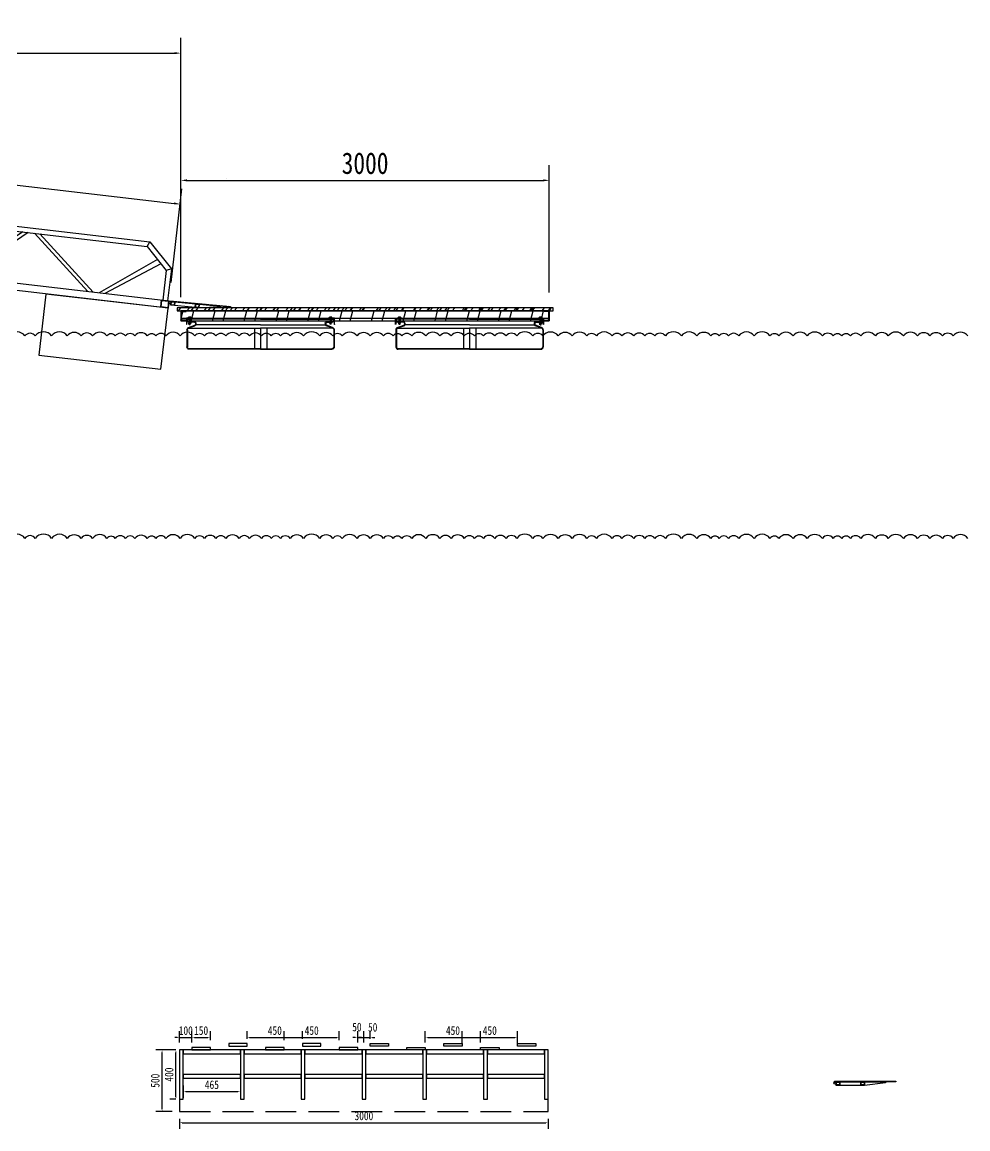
# Model space of a CAD drawing. Header units: millimetres. Extents: x -2018967 to 3675, y -751 to 1571936.
# Drawn here: x -1379180 to -1371480, y 1311987 to 1320994 of the extents above; entities that cross this region are included whole.
import ezdxf

# ---------------------------------------------------------------- set-up
doc = ezdxf.new("R2010")
doc.units = ezdxf.units.MM
doc.header["$LTSCALE"] = 1000
doc.linetypes.add('-6_350_HOLE$0$DASH', pattern=[0.35, 0.25, -0.1])
doc.layers.get('0').update_dxf_attribs({"linetype": 'CONTINUOUS'})
doc.layers.get('DEFPOINTS').update_dxf_attribs({"linetype": 'CONTINUOUS'})
for name, color, linetype in [('DIM_LEAD', 3, 'CONTINUOUS'), ('W-STEEL_FRAME钢架', 3, 'CONTINUOUS'), ('W-STEEL_KEEL钢龙骨', 5, 'CONTINUOUS'), ('W-WOOD_FLOOR木地板', 30, 'CONTINUOUS'), ('水位', 102, 'CONTINUOUS'), ('螺栓', 146, 'CONTINUOUS')]:
    doc.layers.add(name, color=color, linetype=linetype)
doc.styles.add('STANDARD_T3', font='simplex.shx', dxfattribs={"width": 0.7, "bigfont": 'gbcbig.shx'})
doc.styles.add('黑体', font='simhei.ttf', dxfattribs={"width": 0.8})
doc.dimstyles.new('W&&20', dxfattribs={"dimtxt": 70, "dimasz": 20, "dimexe": 50, "dimexo": 60, "dimgap": 20, "dimtad": 1, "dimdec": 0, "dimzin": 0, "dimdsep": 46, "dimtxsty": 'STANDARD_T3', "dimcen": 0.09, "dimclrd": 1, "dimclre": 1, "dimclrt": 7, "dimazin": 2, "dimtfac": 1, "dimtdec": 0, "dimtix": 1, "dimtmove": 2, "dimatfit": 3, "dimfxl": 100, "dimtolj": 1, "dimtzin": 0, "dimarcsym": 0})
doc.dimstyles.new('W&&50', dxfattribs={"dimtxt": 175, "dimasz": 50, "dimexe": 125, "dimexo": 150, "dimgap": 50, "dimtad": 1, "dimdec": 0, "dimzin": 0, "dimdsep": 46, "dimtxsty": '黑体', "dimcen": 0.09, "dimclrd": 1, "dimclre": 1, "dimclrt": 7, "dimazin": 2, "dimtfac": 1, "dimtdec": 0, "dimtix": 1, "dimtmove": 2, "dimatfit": 3, "dimfxl": 100, "dimtolj": 1, "dimtzin": 0, "dimarcsym": 0})
pattern_1 = [(225, (6158.742, 27788.663), (6.735192, -6.735192), []), (225, (6156.497, 27788.663), (6.735192, -6.735192), []), (225, (6154.252, 27788.663), (6.735192, -6.735192), []), (225, (6152.007, 27788.663), (6.735192, -6.735192), [])]
pattern_2 = [(135, (29222.269, -5891.052), (-6.735192, -6.735192), []), (135, (29222.269, -5888.807), (-6.735192, -6.735192), []), (135, (29222.269, -5886.562), (-6.735192, -6.735192), []), (135, (29222.269, -5884.317), (-6.735192, -6.735192), [])]

# ---------------------------------------------------------------- blocks, each defined once
blk = doc.blocks.new('1200浮箱侧面')
for p, q in [((-600, 78.9), (-600, 63.9)), ((0, 78.9), (-600, 78.9)), ((-590.7, 0), (0, 0)), ((-586.6, 6.7), (-535.4, 24.5)), ((0, 74.9), (-586.4, 74.9)), ((-538, 52.9), (-586.4, 52.9)), ((-585.9, 2.7), (-534.1, 20.7)), ((-538, 48.9), (-585, 48.9)), ((-530, 40.9), (-530, 32.1)), ((0, 29.2), (-526.3, 29.2)), ((-526, 40.9), (-526, 32.1)), ((-50, 0), (-50, -167.1)), ((0, 78.9), (600, 78.9)), ((0, 74.9), (586.4, 74.9)), ((0, 29.2), (526.3, 29.2)), ((590.7, 0), (0, 0)), ((0, 0), (0, -167.1)), ((0, 0), (0, -167.1)), ((50, 0), (50, -167.1)), ((526, 40.9), (526, 32.1)), ((530, 40.9), (530, 32.1)), ((585.9, 2.7), (534.1, 20.7)), ((586.6, 6.7), (535.4, 24.5)), ((538, 52.9), (586.4, 52.9)), ((538, 48.9), (585, 48.9)), ((600, 78.9), (600, 63.9)), ((-600, -12.2), (-600, -152.1)), ((-596, -11.5), (-596, -152.1)), ((596, -11.5), (596, -152.1)), ((600, -12.2), (600, -152.1)), ((0, -167.1), (-581, -167.1)), ((0, -171.1), (-581, -171.1)), ((0, -167.1), (581, -167.1)), ((0, -171.1), (581, -171.1))]:
    blk.add_line(p, q)
for points in [[(-599.9, 78.9), (-530.3, 78.9)], [(-599.9, 78.9), (-530.3, 78.9)], [(599.9, 78.9), (530.3, 78.9)], [(599.9, 78.9), (530.3, 78.9)]]:
    blk.add_lwpolyline(points)
for centre, radius, start, end in [((-585, 63.9), 15, 180, 270), ((-580, -12.2), 20, 109.17979, 180), ((-586.4, 63.9), 11, 90, 270), ((-581, -11.5), 15, 109.17979, 180), ((-538, 40.9), 12, 0, 90), ((-538, 40.9), 8, 0, 90), ((-538, 32.1), 8, 289.17979, 0), ((-538, 32.1), 12, 289.17979, 0), ((538, 40.9), 12, 90, 180), ((538, 32.1), 12, 180, 250.82021), ((538, 40.9), 8, 90, 180), ((538, 32.1), 8, 180, 250.82021), ((585, 63.9), 15, 270, 0), ((581, -11.5), 15, 0, 70.82021), ((586.4, 63.9), 11, 270, 90), ((580, -12.2), 20, 0, 70.82021), ((-581, -152.1), 19, 180, 270), ((-581, -152.1), 15, 180, 270), ((581, -152.1), 15, 270, 0), ((581, -152.1), 19, 270, 0)]:
    blk.add_arc(centre, radius, start, end)
blk = doc.blocks.new('浮桥断面图')
h = blk.add_hatch()
h.set_pattern_fill('ANSI34', color=256, angle=90)
h.set_pattern_definition(pattern_2)
edge = h.paths.add_edge_path()
edge.add_line((-1403.6, 20), (-1453.6, 20))
edge.add_line((-1453.6, 20), (-1453.6, -30))
edge.add_arc((-1453.6, -27), 3, 270, 360)
edge.add_line((-1450.6, -27), (-1450.6, 17))
edge.add_line((-1450.6, 17), (-1406.6, 17))
edge.add_arc((-1406.6, 20), 3, 270, 360)
h = blk.add_hatch()
h.set_pattern_fill('ANSI34', color=256, angle=180)
h.set_pattern_definition(pattern_1)
edge = h.paths.add_edge_path()
edge.add_line((-247.7, -30), (-247.7, 20))
edge.add_line((-247.7, 20), (-297.7, 20))
edge.add_arc((-294.7, 20), 3, 180, 270)
edge.add_line((-294.7, 17), (-250.7, 17))
edge.add_line((-250.7, 17), (-250.7, -27))
edge.add_arc((-247.7, -27), 3, 180, 270)
h = blk.add_hatch()
h.set_pattern_fill('ANSI34', color=256, angle=180)
h.set_pattern_definition(pattern_1)
edge = h.paths.add_edge_path()
edge.add_line((247.7, -30), (247.7, 20))
edge.add_line((247.7, 20), (297.7, 20))
edge.add_arc((294.7, 20), 3, -90, 0, ccw=False)
edge.add_line((294.7, 17), (250.7, 17))
edge.add_line((250.7, 17), (250.7, -27))
edge.add_arc((247.7, -27), 3, -90, 0, ccw=False)
h = blk.add_hatch()
h.set_pattern_fill('ANSI34', color=256, angle=90)
h.set_pattern_definition(pattern_2)
edge = h.paths.add_edge_path()
edge.add_line((1403.6, 20), (1453.6, 20))
edge.add_line((1453.6, 20), (1453.6, -30))
edge.add_arc((1453.6, -27), 3, 180, 270, ccw=False)
edge.add_line((1450.6, -27), (1450.6, 17))
edge.add_line((1450.6, 17), (1406.6, 17))
edge.add_arc((1406.6, 20), 3, 180, 270, ccw=False)
at = {"layer": 'W-STEEL_FRAME钢架'}
h = blk.add_hatch(dxfattribs=at)
h.set_pattern_fill('金属', color=256, scale=100, angle=30)
h.set_pattern_definition([(75, (-1638797.31, -2328842.28), (-241.481457, 64.704761), []), (75, (-1638695.25, -2328783.35), (-241.481457, 64.704761), [])])
h.paths.add_polyline_path([(1500, 0), (1500, 80), (-1500, 80), (-1500, 0)])
at = {"layer": 'W-WOOD_FLOOR木地板'}
h = blk.add_hatch(dxfattribs=at)
h.set_pattern_fill('木材', color=256, scale=20)
h.set_pattern_definition([(50, (-1709841.48, -2483893.79), (51.8470639, 186.2468308), [1200, -160, 400, -80]), (50, (-1709735.08, -2483853.79), (-132.9301375, 7.1090462), [240, -26.4, 480, -60]), (50, (-1709801.48, -2483825.787), (226.3396635, 353.1279042), [640, -112, 320, -80])])
edge = h.paths.add_edge_path()
edge.add_line((-1530, 80), (1530, 79.7))
edge.add_line((1530, 79.7), (1530, 104.3))
edge.add_line((1530, 104.3), (-1530, 104.3))
edge.add_line((-1530, 104.3), (-1530, 79.7))
for points in [[(-1403.6, 20), (-1403.6, 20), (-1453.6, 20), (-1453.6, -30), (-1453.6, -30, 0.414214), (-1450.6, -27), (-1450.6, 17), (-1406.6, 17, 0.414214)], [(-247.7, -30), (-247.7, -30), (-247.7, 20), (-297.7, 20), (-297.7, 20, 0.414214), (-294.7, 17), (-250.7, 17), (-250.7, -27, 0.414214)], [(247.7, -30), (247.7, -30), (247.7, 20), (297.7, 20), (297.7, 20, -0.414214), (294.7, 17), (250.7, 17), (250.7, -27, -0.414214)], [(1403.6, 20), (1403.6, 20), (1453.6, 20), (1453.6, -30), (1453.6, -30, -0.414214), (1450.6, -27), (1450.6, 17), (1406.6, 17, -0.414214)]]:
    blk.add_lwpolyline(points, format="xyb", close=True)
at = {"layer": 'W-STEEL_FRAME钢架'}
for points in [[(-1457, 80), (-1500, 80), (-1500, 0), (-1457, 0), (-1457, 2.2, 0.398895), (-1459.8, 5.1), (-1490.3, 6.8, -0.398895), (-1495, 11.7), (-1495, 68.3, -0.398895), (-1490.3, 73.2), (-1459.8, 74.9, 0.398895), (-1457, 77.8)], [(1457, 80), (1500, 80), (1500, 0), (1457, 0), (1457, 2.2, -0.398895), (1459.8, 5.1), (1490.3, 6.8, 0.398895), (1495, 11.7), (1495, 68.3, 0.398895), (1490.3, 73.2), (1459.8, 74.9, -0.398895), (1457, 77.8)]]:
    blk.add_lwpolyline(points, format="xyb", close=True, dxfattribs=at)
blk.add_lwpolyline([(-1500, 0), (1500, 0), (1500, 80), (-1500, 80)], close=True, dxfattribs=at)
at = {"layer": 'W-STEEL_KEEL钢龙骨'}
blk.add_lwpolyline([(-1500, 20), (1500, 20), (1500, 80), (-1500, 80)], close=True, dxfattribs=at)
at = {"layer": 'W-WOOD_FLOOR木地板'}
blk.add_lwpolyline([(-1530, 80), (1530, 80), (1530, 104), (-1530, 104)], close=True, dxfattribs=at)
at = {"layer": '螺栓'}
for p, q in [((-1437.6, 26.4), (-1436.6, 27.4)), ((-1437.6, 26.4), (-1437.6, 20)), ((-1419.4, 27.4), (-1436.6, 27.4)), ((-1418.4, 26.4), (-1419.4, 27.4)), ((-1418.4, 21.6), (-1418.4, 26.4)), ((-289.8, 26.4), (-288.8, 27.4)), ((-289.8, 26.4), (-289.8, 20.1)), ((-271.7, 27.4), (-288.8, 27.4)), ((-270.7, 26.4), (-271.7, 27.4)), ((-270.7, 21.7), (-270.7, 26.4)), ((270.7, 26.4), (271.7, 27.4)), ((270.7, 21.7), (270.7, 26.4)), ((271.7, 27.4), (288.8, 27.4)), ((289.8, 26.4), (288.8, 27.4)), ((289.8, 26.4), (289.8, 20.1)), ((1418.4, 26.4), (1419.4, 27.4)), ((1418.4, 21.6), (1418.4, 26.4)), ((1419.4, 27.4), (1436.6, 27.4)), ((1437.6, 26.4), (1436.6, 27.4)), ((1437.6, 26.4), (1437.6, 20)), ((-1431.3, -34.2), (-1432.8, -32.7)), ((-283.6, -29.1), (-285.1, -27.7)), ((283.6, -29.1), (285.1, -27.7)), ((1431.3, -34.2), (1432.8, -32.7))]:
    blk.add_line(p, q, dxfattribs=at)
for points in [[(-1437.6, 21.6), (-1418.4, 21.6), (-1418.4, 20), (-1437.6, 20)], [(-1420.3, 21.6), (-1435.7, 21.6)], [(-1435.2, 27.4), (-1420.8, 27.4)], [(-1432.8, 27.4), (-1432.8, 21.6)], [(-1432.8, 21.6), (-1432.8, -17.9)], [(-1431.3, 21.6), (-1431.3, -17.9)], [(-1424.6, 21.6), (-1424.6, -17.9)], [(-1423.2, 21.6), (-1423.2, 27.4)], [(-1423.2, 21.6), (-1423.2, -17.9)], [(-289.8, 21.7), (-270.7, 21.7), (-270.7, 20.1), (-289.8, 20.1)], [(-272.6, 21.7), (-288, 21.7)], [(-287.5, 27.4), (-273, 27.4)], [(-285.1, 27.4), (-285.1, 21.7)], [(-285.1, 21.7), (-285.1, -12.8)], [(-283.6, 21.7), (-283.6, -12.8)], [(-276.9, 21.7), (-276.9, -12.8)], [(-275.5, 21.7), (-275.5, 27.4)], [(-275.5, 21.7), (-275.5, -12.8)], [(289.8, 21.7), (270.7, 21.7), (270.7, 20.1), (289.8, 20.1)], [(272.6, 21.7), (288, 21.7)], [(287.5, 27.4), (273, 27.4)], [(275.5, 21.7), (275.5, 27.4)], [(275.5, 21.7), (275.5, -12.8)], [(276.9, 21.7), (276.9, -12.8)], [(283.6, 21.7), (283.6, -12.8)], [(285.1, 27.4), (285.1, 21.7)], [(285.1, 21.7), (285.1, -12.8)], [(1437.6, 21.6), (1418.4, 21.6), (1418.4, 20), (1437.6, 20)], [(1420.3, 21.6), (1435.7, 21.6)], [(1435.2, 27.4), (1420.8, 27.4)], [(1423.2, 21.6), (1423.2, 27.4)], [(1423.2, 21.6), (1423.2, -17.9)], [(1424.6, 21.6), (1424.6, -17.9)], [(1431.3, 21.6), (1431.3, -17.9)], [(1432.8, 27.4), (1432.8, 21.6)], [(1432.8, 21.6), (1432.8, -17.9)], [(-1418.4, -17.9), (-1437.6, -17.9)], [(-1437.6, -19.8), (-1437.6, -17.9)], [(-1418.4, -19.8), (-1437.6, -19.8)], [(-1420.3, -19.8), (-1420.3, -25.6), (-1435.7, -25.6), (-1435.7, -19.8)], [(-1433.2, -25.6), (-1433.2, -19.8)], [(-1432.8, -32.7), (-1432.8, -25.6)], [(-1431.3, -34.2), (-1431.3, -25.6)], [(-1424.6, -34.2), (-1431.3, -34.2)], [(-1424.6, -34.2), (-1424.6, -25.6)], [(-1424.6, -34.2), (-1423.2, -32.7)], [(-1423.2, -32.7), (-1423.2, -25.6)], [(-1422.7, -19.8), (-1422.7, -25.6)], [(-1418.4, -17.9), (-1418.4, -19.8)], [(-270.7, -12.8), (-289.8, -12.8)], [(-289.8, -14.7), (-289.8, -12.8)], [(-270.7, -14.7), (-289.8, -14.7)], [(-272.6, -14.7), (-272.6, -20.5), (-288, -20.5), (-288, -14.7)], [(-285.5, -20.5), (-285.5, -14.7)], [(-285.1, -27.7), (-285.1, -20.5)], [(-283.6, -29.1), (-283.6, -20.5)], [(-276.9, -29.1), (-283.6, -29.1)], [(-276.9, -29.1), (-276.9, -20.5)], [(-276.9, -29.1), (-275.5, -27.7)], [(-275.5, -27.7), (-275.5, -20.5)], [(-275, -14.7), (-275, -20.5)], [(-270.7, -12.8), (-270.7, -14.7)], [(270.7, -12.8), (289.8, -12.8)], [(270.7, -12.8), (270.7, -14.7)], [(270.7, -14.7), (289.8, -14.7)], [(272.6, -14.7), (272.6, -20.5), (288, -20.5), (288, -14.7)], [(275, -14.7), (275, -20.5)], [(275.5, -27.7), (275.5, -20.5)], [(276.9, -29.1), (275.5, -27.7)], [(276.9, -29.1), (276.9, -20.5)], [(276.9, -29.1), (283.6, -29.1)], [(283.6, -29.1), (283.6, -20.5)], [(285.1, -27.7), (285.1, -20.5)], [(285.5, -20.5), (285.5, -14.7)], [(289.8, -14.7), (289.8, -12.8)], [(1418.4, -17.9), (1437.6, -17.9)], [(1418.4, -17.9), (1418.4, -19.8)], [(1418.4, -19.8), (1437.6, -19.8)], [(1420.3, -19.8), (1420.3, -25.6), (1435.7, -25.6), (1435.7, -19.8)], [(1422.7, -19.8), (1422.7, -25.6)], [(1423.2, -32.7), (1423.2, -25.6)], [(1424.6, -34.2), (1423.2, -32.7)], [(1424.6, -34.2), (1424.6, -25.6)], [(1424.6, -34.2), (1431.3, -34.2)], [(1431.3, -34.2), (1431.3, -25.6)], [(1432.8, -32.7), (1432.8, -25.6)], [(1433.2, -25.6), (1433.2, -19.8)], [(1437.6, -19.8), (1437.6, -17.9)]]:
    blk.add_lwpolyline(points, dxfattribs=at)
for points in [[(-1435.3, 27.1), (-1434.5, 26.7), (-1433.5, 26.8), (-1432.8, 27.3)], [(-1432.7, 27.3), (-1429.6, 26.2), (-1426.2, 26.2), (-1423.1, 27.3)], [(-1423.2, 27.3), (-1422.4, 26.8), (-1421.4, 26.7), (-1420.6, 27.1)], [(-287.6, 27.2), (-286.8, 26.8), (-285.8, 26.9), (-285, 27.4)], [(-285, 27.4), (-281.9, 26.3), (-278.5, 26.3), (-275.4, 27.4)], [(-275.5, 27.4), (-274.7, 26.9), (-273.7, 26.8), (-272.9, 27.2)], [(275.5, 27.4), (274.7, 26.9), (273.7, 26.8), (272.9, 27.2)], [(285, 27.4), (281.9, 26.3), (278.5, 26.3), (275.4, 27.4)], [(287.6, 27.2), (286.8, 26.8), (285.8, 26.9), (285, 27.4)], [(1423.2, 27.3), (1422.4, 26.8), (1421.4, 26.7), (1420.6, 27.1)], [(1432.7, 27.3), (1429.6, 26.2), (1426.2, 26.2), (1423.1, 27.3)], [(1435.3, 27.1), (1434.5, 26.7), (1433.5, 26.8), (1432.8, 27.3)]]:
    blk.add_open_spline(points, degree=3, dxfattribs=at)
at = {"xscale": -1}
blk.add_blockref('1200浮箱侧面', (-850.7, -61.9), dxfattribs=at)
blk.add_blockref('1200浮箱侧面', (850.7, -61.9))
blk = doc.blocks.new('*D315')
at = {"color": 1, "lineweight": -2, "transparency": 16777216}
for p, q in [((-1377887.6, 1318794.2), (-1377887.6, 1319831)), ((-1374887.6, 1318794.2), (-1374887.6, 1319831)), ((-1377837.6, 1319706), (-1374937.6, 1319706))]:
    blk.add_line(p, q, dxfattribs=at)
at = {"color": 1, "transparency": 16777216}
for points in [[(-1377837.6, 1319714.4), (-1377837.6, 1319697.7), (-1377887.6, 1319706)], [(-1374937.6, 1319714.4), (-1374937.6, 1319697.7), (-1374887.6, 1319706)]]:
    blk.add_solid(points, dxfattribs=at)
at = {"layer": 'DEFPOINTS', "color": 0, "transparency": 16777216}
for p in [(-1374887.6, 1319706), (-1377887.6, 1318644.2), (-1374887.6, 1318644.2)]:
    blk.add_point(p, dxfattribs=at)
at = {"color": 7, "transparency": 16777216, "insert": (-1376387.6, 1319844.5), "char_height": 175, "attachment_point": 5, "style": '黑体'}
blk.add_mtext('\\A1;3000', dxfattribs=at)
blk = doc.blocks.new('*U441')
blk.add_lwpolyline([(-15, -200), (15, -200), (15, 200), (-15, 200)], close=True)
blk = doc.blocks.new('*U442')
at = {"color": 0, "linetype": 'ByBlock', "lineweight": -2, "transparency": 16777216}
for p in [(0, 0), (495, 0), (990, 0), (1485, 0), (1980, 0), (2475, 0), (2970, 0)]:
    blk.add_blockref('*U441', p, dxfattribs=at)
blk = doc.blocks.new('*U443')
for points in [[(-232.5, 85), (232.5, 85), (232.5, 115), (-232.5, 115)], [(-232.5, -115), (232.5, -115), (232.5, -85), (-232.5, -85)]]:
    blk.add_lwpolyline(points, close=True)
blk = doc.blocks.new('*U444')
at = {"color": 0, "linetype": 'ByBlock', "lineweight": -2, "transparency": 16777216}
for p in [(0, 0), (495, 0), (990, 0), (1485, 0), (1980, 0), (2475, 0)]:
    blk.add_blockref('*U443', p, dxfattribs=at)
blk = doc.blocks.new('*U445')
blk.add_lwpolyline([(-75, -10), (75, -10), (75, 10), (-75, 10)], close=True)
blk = doc.blocks.new('*U446')
at = {"color": 0, "linetype": 'ByBlock', "lineweight": -2, "transparency": 16777216}
for p in [(0, 0), (600, 0), (1200, 0)]:
    blk.add_blockref('*U445', p, dxfattribs=at)
blk = doc.blocks.new('*U447')
blk.add_lwpolyline([(-75, -10), (75, -10), (75, 10), (-75, 10)], close=True)
blk = doc.blocks.new('*U448')
at = {"color": 0, "linetype": 'ByBlock', "lineweight": -2, "transparency": 16777216}
for p in [(0, 0), (600, 0)]:
    blk.add_blockref('*U447', p, dxfattribs=at)
blk = doc.blocks.new('*U449')
blk.add_lwpolyline([(-75, -10), (75, -10), (75, 10), (-75, 10)], close=True)
blk = doc.blocks.new('*U450')
at = {"color": 0, "linetype": 'ByBlock', "lineweight": -2, "transparency": 16777216}
for p in [(0, 0), (600, 0)]:
    blk.add_blockref('*U449', p, dxfattribs=at)
blk = doc.blocks.new('*U451')
blk.add_lwpolyline([(-75, -10), (75, -10), (75, 10), (-75, 10)], close=True)
blk = doc.blocks.new('*U452')
at = {"color": 0, "linetype": 'ByBlock', "lineweight": -2, "transparency": 16777216}
for p in [(0, 0), (600, 0), (1200, 0)]:
    blk.add_blockref('*U451', p, dxfattribs=at)
blk = doc.blocks.new('*U453')
at = {"layer": 'W-STEEL_FRAME钢架'}
blk.add_lwpolyline([(15, -15), (-15, -15), (-15, 15), (15, 15)], close=True, dxfattribs=at)
at = {"layer": 'W-STEEL_FRAME钢架', "linetype": '-6_350_HOLE$0$DASH'}
blk.add_lwpolyline([(12, -12), (-12, -12), (-12, 12), (12, 12)], close=True, dxfattribs=at)
blk = doc.blocks.new('*U454')
at = {"color": 0, "linetype": 'ByBlock', "lineweight": -2, "transparency": 16777216}
for p in [(0, 0), (200, 0)]:
    blk.add_blockref('*U453', p, dxfattribs=at)
blk = doc.blocks.new('引桥踏板')
h = blk.add_hatch()
h.set_pattern_fill('金属', color=252, scale=10)
h.set_pattern_definition([(45, (-1634349.45, -2329818.722), (-17.67766953, 17.67766953), []), (45, (-1634337.665, -2329818.722), (-17.67766953, 17.67766953), [])])
h.paths.add_polyline_path([(495, 16), (-5, 16), (-5, 11), (495, 11)])
at = {"layer": 'W-STEEL_FRAME钢架'}
for points in [[(495, 11), (-5, 11), (-5, 16), (495, 16)], [(240, -19), (10, -19), (10, 11), (410, 11), (410, 1)]]:
    blk.add_lwpolyline(points, close=True, dxfattribs=at)
for radius in [10, 8]:
    blk.add_circle((0, 0), radius, dxfattribs=at)
blk.add_blockref('*U454', (25, -4))
blk = doc.blocks.new('*D455')
at = {"color": 1, "lineweight": -2, "transparency": 16777216}
for p, q in [((-1377957.3, 1312629.3), (-1378090.4, 1312629.3)), ((-1378040.4, 1312149.3), (-1378040.4, 1312609.3)), ((-1377957.3, 1312129.3), (-1378090.4, 1312129.3))]:
    blk.add_line(p, q, dxfattribs=at)
at = {"color": 1, "transparency": 16777216}
for points in [[(-1378043.7, 1312609.3), (-1378037, 1312609.3), (-1378040.4, 1312629.3)], [(-1378043.7, 1312149.3), (-1378037, 1312149.3), (-1378040.4, 1312129.3)]]:
    blk.add_solid(points, dxfattribs=at)
at = {"layer": 'DEFPOINTS', "color": 0, "transparency": 16777216}
for p in [(-1378040.4, 1312629.3), (-1377897.3, 1312629.3), (-1377897.3, 1312129.3)]:
    blk.add_point(p, dxfattribs=at)
at = {"color": 7, "transparency": 16777216, "insert": (-1378095.8, 1312379.3), "char_height": 70, "attachment_point": 5, "rotation": 90, "style": '黑体'}
blk.add_mtext('\\A1;500', dxfattribs=at)
blk = doc.blocks.new('*D456')
at = {"color": 1, "lineweight": -2, "transparency": 16777216}
for p, q in [((-1377897.3, 1312069.3), (-1377897.3, 1311987.4)), ((-1377877.3, 1312037.4), (-1374917.3, 1312037.4)), ((-1374897.3, 1312069.3), (-1374897.3, 1311987.4))]:
    blk.add_line(p, q, dxfattribs=at)
at = {"color": 1, "transparency": 16777216}
for points in [[(-1377877.3, 1312040.8), (-1377877.3, 1312034.1), (-1377897.3, 1312037.4)], [(-1374917.3, 1312040.8), (-1374917.3, 1312034.1), (-1374897.3, 1312037.4)]]:
    blk.add_solid(points, dxfattribs=at)
at = {"layer": 'DEFPOINTS', "color": 0, "transparency": 16777216}
for p in [(-1377897.3, 1312129.3), (-1374897.3, 1312129.3), (-1374897.3, 1312037.4)]:
    blk.add_point(p, dxfattribs=at)
at = {"color": 7, "transparency": 16777216, "insert": (-1376397.3, 1312092.8), "char_height": 70, "attachment_point": 5, "style": '黑体'}
blk.add_mtext('\\A1;3000', dxfattribs=at)
blk = doc.blocks.new('*D457')
at = {"color": 1, "lineweight": -2, "transparency": 16777216}
for p, q in [((-1377897.3, 1312689.3), (-1377897.3, 1312781.5)), ((-1377797.3, 1312689.3), (-1377797.3, 1312781.5)), ((-1377917.3, 1312731.5), (-1377937.3, 1312731.5)), ((-1377897.3, 1312731.5), (-1377797.3, 1312731.5)), ((-1377777.3, 1312731.5), (-1377757.3, 1312731.5))]:
    blk.add_line(p, q, dxfattribs=at)
at = {"color": 1, "transparency": 16777216}
for points in [[(-1377917.3, 1312734.8), (-1377917.3, 1312728.2), (-1377897.3, 1312731.5)], [(-1377777.3, 1312734.8), (-1377777.3, 1312728.2), (-1377797.3, 1312731.5)]]:
    blk.add_solid(points, dxfattribs=at)
at = {"layer": 'DEFPOINTS', "color": 0, "transparency": 16777216}
for p in [(-1377797.3, 1312731.5), (-1377897.3, 1312629.3), (-1377797.3, 1312629.3)]:
    blk.add_point(p, dxfattribs=at)
at = {"color": 7, "transparency": 16777216, "insert": (-1377847.3, 1312786.9), "char_height": 70, "attachment_point": 5, "style": '黑体'}
blk.add_mtext('\\A1;100', dxfattribs=at)
blk = doc.blocks.new('*D458')
at = {"color": 1, "lineweight": -2, "transparency": 16777216}
for p, q in [((-1377797.3, 1312689.3), (-1377797.3, 1312781.5)), ((-1377647.3, 1312709.3), (-1377647.3, 1312781.5)), ((-1377777.3, 1312731.5), (-1377667.3, 1312731.5))]:
    blk.add_line(p, q, dxfattribs=at)
at = {"color": 1, "transparency": 16777216}
for points in [[(-1377777.3, 1312734.8), (-1377777.3, 1312728.2), (-1377797.3, 1312731.5)], [(-1377667.3, 1312734.8), (-1377667.3, 1312728.2), (-1377647.3, 1312731.5)]]:
    blk.add_solid(points, dxfattribs=at)
at = {"layer": 'DEFPOINTS', "color": 0, "transparency": 16777216}
for p in [(-1377647.3, 1312731.5), (-1377797.3, 1312629.3), (-1377647.3, 1312649.3)]:
    blk.add_point(p, dxfattribs=at)
at = {"color": 7, "transparency": 16777216, "insert": (-1377722.3, 1312786.9), "char_height": 70, "attachment_point": 5, "style": '黑体'}
blk.add_mtext('\\A1;150', dxfattribs=at)
blk = doc.blocks.new('*D459')
at = {"color": 1, "lineweight": -2, "transparency": 16777216}
for p, q in [((-1377347.3, 1312721.4), (-1377347.3, 1312781.5)), ((-1376897.3, 1312721.4), (-1376897.3, 1312781.5)), ((-1377327.3, 1312731.5), (-1376917.3, 1312731.5))]:
    blk.add_line(p, q, dxfattribs=at)
at = {"color": 1, "transparency": 16777216}
for points in [[(-1377327.3, 1312734.8), (-1377327.3, 1312728.2), (-1377347.3, 1312731.5)], [(-1376917.3, 1312734.8), (-1376917.3, 1312728.2), (-1376897.3, 1312731.5)]]:
    blk.add_solid(points, dxfattribs=at)
at = {"layer": 'DEFPOINTS', "color": 0, "transparency": 16777216}
for p in [(-1377347.3, 1312661.4), (-1376897.3, 1312731.5), (-1376897.3, 1312661.4)]:
    blk.add_point(p, dxfattribs=at)
at = {"color": 7, "transparency": 16777216, "insert": (-1377122.3, 1312786.9), "char_height": 70, "attachment_point": 5, "style": '黑体'}
blk.add_mtext('\\A1;450', dxfattribs=at)
blk = doc.blocks.new('*D460')
at = {"color": 1, "lineweight": -2, "transparency": 16777216}
for p, q in [((-1376447.3, 1312689.3), (-1376447.3, 1312781.5)), ((-1376397.3, 1312689.3), (-1376397.3, 1312781.5)), ((-1376467.3, 1312731.5), (-1376487.3, 1312731.5)), ((-1376447.3, 1312731.5), (-1376397.3, 1312731.5)), ((-1376377.3, 1312731.5), (-1376357.3, 1312731.5))]:
    blk.add_line(p, q, dxfattribs=at)
at = {"color": 1, "transparency": 16777216}
for points in [[(-1376467.3, 1312734.8), (-1376467.3, 1312728.2), (-1376447.3, 1312731.5)], [(-1376377.3, 1312734.8), (-1376377.3, 1312728.2), (-1376397.3, 1312731.5)]]:
    blk.add_solid(points, dxfattribs=at)
at = {"layer": 'DEFPOINTS', "color": 0, "transparency": 16777216}
for p in [(-1376397.3, 1312731.5), (-1376447.3, 1312629.3), (-1376397.3, 1312629.3)]:
    blk.add_point(p, dxfattribs=at)
at = {"color": 7, "transparency": 16777216, "insert": (-1376454.1, 1312815.9), "char_height": 70, "attachment_point": 5, "style": '黑体'}
blk.add_mtext('\\A1;50', dxfattribs=at)
blk = doc.blocks.new('*D461')
at = {"color": 1, "lineweight": -2, "transparency": 16777216}
for p, q in [((-1376397.3, 1312689.3), (-1376397.3, 1312781.5)), ((-1376347.3, 1312721.4), (-1376347.3, 1312781.5)), ((-1376417.3, 1312731.5), (-1376437.3, 1312731.5)), ((-1376397.3, 1312731.5), (-1376347.3, 1312731.5)), ((-1376327.3, 1312731.5), (-1376307.3, 1312731.5))]:
    blk.add_line(p, q, dxfattribs=at)
at = {"color": 1, "transparency": 16777216}
for points in [[(-1376417.3, 1312734.8), (-1376417.3, 1312728.2), (-1376397.3, 1312731.5)], [(-1376327.3, 1312734.8), (-1376327.3, 1312728.2), (-1376347.3, 1312731.5)]]:
    blk.add_solid(points, dxfattribs=at)
at = {"layer": 'DEFPOINTS', "color": 0, "transparency": 16777216}
for p in [(-1376347.3, 1312731.5), (-1376347.3, 1312661.4), (-1376397.3, 1312629.3)]:
    blk.add_point(p, dxfattribs=at)
at = {"color": 7, "transparency": 16777216, "insert": (-1376325.5, 1312813.5), "char_height": 70, "attachment_point": 5, "style": '黑体'}
blk.add_mtext('\\A1;50', dxfattribs=at)
blk = doc.blocks.new('*D462')
at = {"color": 1, "lineweight": -2, "transparency": 16777216}
for p, q in [((-1377047.3, 1312709.3), (-1377047.3, 1312781.5)), ((-1376597.3, 1312709.3), (-1376597.3, 1312781.5)), ((-1377027.3, 1312731.5), (-1376617.3, 1312731.5))]:
    blk.add_line(p, q, dxfattribs=at)
at = {"color": 1, "transparency": 16777216}
for points in [[(-1377027.3, 1312734.8), (-1377027.3, 1312728.2), (-1377047.3, 1312731.5)], [(-1376617.3, 1312734.8), (-1376617.3, 1312728.2), (-1376597.3, 1312731.5)]]:
    blk.add_solid(points, dxfattribs=at)
at = {"layer": 'DEFPOINTS', "color": 0, "transparency": 16777216}
for p in [(-1376597.3, 1312731.5), (-1377047.3, 1312649.3), (-1376597.3, 1312649.3)]:
    blk.add_point(p, dxfattribs=at)
at = {"color": 7, "transparency": 16777216, "insert": (-1376822.3, 1312786.9), "char_height": 70, "attachment_point": 5, "style": '黑体'}
blk.add_mtext('\\A1;450', dxfattribs=at)
blk = doc.blocks.new('*D464')
at = {"color": 1, "lineweight": -2, "transparency": 16777216}
for p, q in [((-1375897.3, 1312689.3), (-1375897.3, 1312781.5)), ((-1375447.3, 1312689.3), (-1375447.3, 1312781.5)), ((-1375877.3, 1312731.5), (-1375467.3, 1312731.5))]:
    blk.add_line(p, q, dxfattribs=at)
at = {"color": 1, "transparency": 16777216}
for points in [[(-1375877.3, 1312734.8), (-1375877.3, 1312728.2), (-1375897.3, 1312731.5)], [(-1375467.3, 1312734.8), (-1375467.3, 1312728.2), (-1375447.3, 1312731.5)]]:
    blk.add_solid(points, dxfattribs=at)
at = {"layer": 'DEFPOINTS', "color": 0, "transparency": 16777216}
for p in [(-1375447.3, 1312731.5), (-1375897.3, 1312629.3), (-1375447.3, 1312629.3)]:
    blk.add_point(p, dxfattribs=at)
at = {"color": 7, "transparency": 16777216, "insert": (-1375672.3, 1312786.9), "char_height": 70, "attachment_point": 5, "style": '黑体'}
blk.add_mtext('\\A1;450', dxfattribs=at)
blk = doc.blocks.new('*D463')
at = {"color": 1, "lineweight": -2, "transparency": 16777216}
for p, q in [((-1375597.3, 1312677.2), (-1375597.3, 1312781.5)), ((-1375147.3, 1312677.2), (-1375147.3, 1312781.5)), ((-1375577.3, 1312731.5), (-1375167.3, 1312731.5))]:
    blk.add_line(p, q, dxfattribs=at)
at = {"color": 1, "transparency": 16777216}
for points in [[(-1375577.3, 1312734.8), (-1375577.3, 1312728.2), (-1375597.3, 1312731.5)], [(-1375167.3, 1312734.8), (-1375167.3, 1312728.2), (-1375147.3, 1312731.5)]]:
    blk.add_solid(points, dxfattribs=at)
at = {"layer": 'DEFPOINTS', "color": 0, "transparency": 16777216}
for p in [(-1375147.3, 1312731.5), (-1375597.3, 1312617.2), (-1375147.3, 1312617.2)]:
    blk.add_point(p, dxfattribs=at)
at = {"color": 7, "transparency": 16777216, "insert": (-1375372.3, 1312786.9), "char_height": 70, "attachment_point": 5, "style": '黑体'}
blk.add_mtext('\\A1;450', dxfattribs=at)
blk = doc.blocks.new('*D465')
at = {"color": 1, "lineweight": -2, "transparency": 16777216}
for p, q in [((-1377927.3, 1312629.3), (-1377977.3, 1312629.3)), ((-1377927.3, 1312249.3), (-1377927.3, 1312609.3)), ((-1377927.3, 1312229.3), (-1377977.3, 1312229.3))]:
    blk.add_line(p, q, dxfattribs=at)
at = {"color": 1, "transparency": 16777216}
for points in [[(-1377930.6, 1312609.3), (-1377924, 1312609.3), (-1377927.3, 1312629.3)], [(-1377930.6, 1312249.3), (-1377924, 1312249.3), (-1377927.3, 1312229.3)]]:
    blk.add_solid(points, dxfattribs=at)
at = {"layer": 'DEFPOINTS', "color": 0, "transparency": 16777216}
for p in [(-1377927.3, 1312629.3), (-1377867.3, 1312629.3), (-1377867.3, 1312229.3)]:
    blk.add_point(p, dxfattribs=at)
at = {"color": 7, "transparency": 16777216, "insert": (-1377982.7, 1312429.3), "char_height": 70, "attachment_point": 5, "rotation": 90, "style": '黑体'}
blk.add_mtext('\\A1;400', dxfattribs=at)
blk = doc.blocks.new('*D466')
at = {"color": 1, "lineweight": -2, "transparency": 16777216}
for p, q in [((-1377867.3, 1312339.3), (-1377867.3, 1312241.2)), ((-1377847.3, 1312291.2), (-1377422.3, 1312291.2)), ((-1377402.3, 1312339.3), (-1377402.3, 1312241.2))]:
    blk.add_line(p, q, dxfattribs=at)
at = {"color": 1, "transparency": 16777216}
for points in [[(-1377847.3, 1312294.5), (-1377847.3, 1312287.8), (-1377867.3, 1312291.2)], [(-1377422.3, 1312294.5), (-1377422.3, 1312287.8), (-1377402.3, 1312291.2)]]:
    blk.add_solid(points, dxfattribs=at)
at = {"layer": 'DEFPOINTS', "color": 0, "transparency": 16777216}
for p in [(-1377867.3, 1312399.3), (-1377402.3, 1312399.3), (-1377402.3, 1312291.2)]:
    blk.add_point(p, dxfattribs=at)
at = {"color": 7, "transparency": 16777216, "insert": (-1377634.8, 1312346.2), "char_height": 70, "attachment_point": 5, "style": '黑体'}
blk.add_mtext('\\A1;465', dxfattribs=at)
blk = doc.blocks.new('7米500高')
at = {"color": 4}
for p, q in [((-3298.4, 0), (-3315, 40)), ((3248.4, 0), (3265, 40)), ((-3475, -176.6), (-3515, -160)), ((3465, -160), (3425, -176.6))]:
    blk.add_line(p, q, dxfattribs=at)
at = {"color": 0}
for p, q in [((-2419, 0), (-2905, -420)), ((-2374, 0), (-2860, -420)), ((-2324, 0), (-1838, -420)), ((-2279, 0), (-1793, -420)), ((-1257, 0), (-1743, -420)), ((-1212, 0), (-1698, -420)), ((-1162, 0), (-676, -420)), ((-95, 0), (-581, -420)), ((-50, 0), (-536, -420)), ((0, 0), (486, -420)), ((45, 0), (531, -420)), ((-1116, -2.2), (-631, -420)), ((1067, 0), (581, -420)), ((1112, 0), (626, -420)), ((1162, 0), (1648, -420)), ((1207, 0), (1693, -420)), ((2229, 0), (1743, -420)), ((2274, 0), (1788, -420)), ((2324, 0), (2810, -420)), ((2369, 0), (2855, -420)), ((-3425.5, -127.1), (-3000, -420)), ((-3395, -96.6), (-2955, -420)), ((3345, -96.6), (2905, -420)), ((3375.5, -127.1), (2950, -420))]:
    blk.add_line(p, q, dxfattribs=at)
for p, q in [((-3525, -480), (-3525, -420)), ((-3525, -480), (-3517.4, -551)), ((-3465, -480), (-3472.6, -551)), ((3475, -480), (3415, -480))]:
    blk.add_line(p, q)
at = {"color": 4}
for points in [[(-3515, -420), (-3515, -160), (-3315, 40)], [(-3475, -420), (-3475, -176.6), (-3298.4, 0)], [(-3315, 40), (3265, 40), (3465, -160), (3465, -420)], [(-3298.4, 0), (3248.4, 0), (3425, -176.6), (3425, -420)]]:
    blk.add_lwpolyline(points, dxfattribs=at)
for points in [[(-3525, -420), (-3465, -420), (-3465, -480), (-3525, -480)], [(-3522, -423), (-3468, -423), (-3468, -477), (-3522, -477)], [(3415, -420), (3475, -420), (3475, -480), (3415, -480)], [(3418, -423), (3472, -423), (3472, -477), (3418, -477)]]:
    blk.add_lwpolyline(points, close=True)
blk.add_circle((-3495, -540), 9)
blk.add_circle((-3495, -540), 9)
blk.add_circle((-3495, -540), 9)
blk.add_circle((-3495, -540), 9)
blk.add_arc((-3495, -540), 25, 206.19556, 333.80444)
at = {"layer": 'DIM_LEAD'}
blk.add_lwpolyline([(-3525, -420), (3475, -420), (3475, -480), (-3525, -480)], close=True, dxfattribs=at)
blk = doc.blocks.new('*D902')
at = {"color": 1, "lineweight": -2, "transparency": 16777216}
for p, q in [((-1384920.4, 1319686.1), (-1384831.5, 1320448.2)), ((-1384796.3, 1320318.2), (-1377942.8, 1319518.3)), ((-1377967.6, 1318874.5), (-1377878.7, 1319636.6))]:
    blk.add_line(p, q, dxfattribs=at)
at = {"color": 1, "transparency": 16777216}
for points in [[(-1384795.3, 1320326.5), (-1384797.3, 1320309.9), (-1384846, 1320324)], [(-1377941.8, 1319526.6), (-1377943.8, 1319510), (-1377893.2, 1319512.5)]]:
    blk.add_solid(points, dxfattribs=at)
at = {"layer": 'DEFPOINTS', "color": 0, "transparency": 16777216}
for p in [(-1384937.8, 1319537.1), (-1377893.2, 1319512.5), (-1377985, 1318725.5)]:
    blk.add_point(p, dxfattribs=at)
at = {"color": 7, "transparency": 16777216, "insert": (-1381353.5, 1320055.8), "char_height": 175, "attachment_point": 5, "rotation": 353.34254, "style": '黑体'}
blk.add_mtext('\\A1;7000', dxfattribs=at)
blk = doc.blocks.new('*D938')
at = {"color": 1, "lineweight": -2, "transparency": 16777216}
for p, q in [((-1384822, 1319500.4), (-1384822, 1320866.3)), ((-1377887.6, 1318754.2), (-1377887.6, 1320866.3)), ((-1384772, 1320741.3), (-1377937.6, 1320741.3))]:
    blk.add_line(p, q, dxfattribs=at)
at = {"color": 1, "transparency": 16777216}
for points in [[(-1384772, 1320749.6), (-1384772, 1320732.9), (-1384822, 1320741.3)], [(-1377937.6, 1320749.6), (-1377937.6, 1320732.9), (-1377887.6, 1320741.3)]]:
    blk.add_solid(points, dxfattribs=at)
at = {"layer": 'DEFPOINTS', "color": 0, "transparency": 16777216}
for p in [(-1377887.6, 1320741.3), (-1384822, 1319350.4), (-1377887.6, 1318604.2)]:
    blk.add_point(p, dxfattribs=at)
at = {"color": 7, "transparency": 16777216, "insert": (-1381354.8, 1320878.8), "char_height": 175, "attachment_point": 5, "style": '黑体'}
blk.add_mtext('\\A1;6934', dxfattribs=at)

msp = doc.modelspace()

# ---------------------------------------------------------------- linework, layer by layer
at = {"color": 1}
msp.add_line((-1377514.7, 1319723.5), (-1377514.7, 1319723.5), dxfattribs=at)
msp.add_lwpolyline([(-1379043.9, 1318282.8), (-1378049.9, 1318169.3), (-1377992, 1318665.9), (-1378986, 1318779.4)], close=True)
at = {"linetype": '-6_350_HOLE$0$DASH'}
msp.add_lwpolyline([(-1377897.3, 1312129.3), (-1374897.3, 1312129.3), (-1374897.3, 1312629.3), (-1377897.3, 1312629.3)], close=True, dxfattribs=at)
at = {"layer": '水位', "color": 4}
for points in [[(-1371480.3, 1318439.5, 0.520567), (-1371600.3, 1318439.5, 0.520567), (-1371688.1, 1318439.5, 0.520567), (-1371788.9, 1318439.5, 0.520567), (-1371890.4, 1318439.5, 0.520567), (-1372005.2, 1318439.5, 0.520567), (-1372128.2, 1318439.5, 0.520567), (-1372233.4, 1318439.5, 0.520567), (-1372352.8, 1318439.5, 0.520567), (-1372436.4, 1318439.5, 0.520567), (-1372507.2, 1318439.5, 0.520567), (-1372577.5, 1318439.5, 0.520567), (-1372664.8, 1318439.5, 0.520567), (-1372788.8, 1318439.5, 0.520567), (-1372903.6, 1318439.5, 0.520567), (-1373018.5, 1318439.5, 0.520567), (-1373091.3, 1318439.5, 0.520567), (-1373220, 1318439.5, 0.520567), (-1373345.4, 1318439.5, 0.520567), (-1373429.1, 1318439.5, 0.520567), (-1373503.8, 1318439.5, 0.520567), (-1373573.6, 1318439.5, 0.520567), (-1373687.6, 1318439.5, 0.520567), (-1373812.9, 1318439.5, 0.520567), (-1373943.2, 1318439.5, 0.520567), (-1374028.8, 1318439.5, 0.520567), (-1374110.3, 1318439.5, 0.520567), (-1374200.7, 1318439.5, 0.520567), (-1374296.8, 1318439.5, 0.520567), (-1374377.1, 1318439.5, 0.520567), (-1374504.5, 1318439.5, 0.520567), (-1374581.5, 1318439.5, 0.520567), (-1374702.5, 1318439.5, 0.520567), (-1374815.4, 1318439.5, 0.520567), (-1374939.9, 1318439.5, 0.520567), (-1375022.7, 1318439.5, 0.520567), (-1375152.7, 1318439.5, 0.520567), (-1375239.7, 1318439.5, 0.520567), (-1375332.5, 1318439.5, 0.520567), (-1375424.4, 1318439.5, 0.520567), (-1375496.6, 1318439.5, 0.520567), (-1375579.7, 1318439.5, 0.520567), (-1375687.4, 1318439.5, 0.520567), (-1375778.4, 1318439.5, 0.520567), (-1375894.2, 1318439.5, 0.520567), (-1376007.9, 1318439.5, 0.520567), (-1376087.6, 1318439.5, 0.520567), (-1376160, 1318439.5, 0.520567), (-1376238.5, 1318439.5, 0.520567), (-1376346.7, 1318439.5, 0.520567), (-1376453, 1318439.5, 0.520567), (-1376573.5, 1318439.5, 0.520567), (-1376650.2, 1318439.5, 0.520567), (-1376757.3, 1318439.5, 0.520567), (-1376888.5, 1318439.5, 0.520567), (-1376996.7, 1318439.5, 0.520567), (-1377076.1, 1318439.5, 0.520567), (-1377150.9, 1318439.5, 0.520567), (-1377231.9, 1318439.5, 0.520567), (-1377327.8, 1318439.5, 0.520567), (-1377413.3, 1318439.5, 0.520567), (-1377521.7, 1318439.5, 0.520567), (-1377602.1, 1318439.5, 0.520567), (-1377695.8, 1318439.5, 0.520567), (-1377773.5, 1318439.5, 0.520567), (-1377893.4, 1318439.5, 0.520567), (-1378008.5, 1318439.5, 0.520567), (-1378090.6, 1318439.5, 0.520567), (-1378160.3, 1318439.5, 0.520567), (-1378261.4, 1318439.5, 0.520567), (-1378338.1, 1318439.5, 0.520567), (-1378421.8, 1318439.5, 0.520567), (-1378489.2, 1318439.5, 0.520567), (-1378605.4, 1318439.5, 0.520567), (-1378699.7, 1318439.5, 0.520567), (-1378811.8, 1318439.5, 0.520567), (-1378939.5, 1318439.5, 0.520567), (-1379072.1, 1318439.5, 0.520567), (-1379157, 1318439.5, 0.520567), (-1379284.4, 1318439.5, 0.520567)], [(-1371480.3, 1316792.6, 0.520567), (-1371600.3, 1316792.6, 0.520567), (-1371688.1, 1316792.6, 0.520567), (-1371788.9, 1316792.6, 0.520567), (-1371890.4, 1316792.6, 0.520567), (-1372005.2, 1316792.6, 0.520567), (-1372128.2, 1316792.6, 0.520567), (-1372233.4, 1316792.6, 0.520567), (-1372352.8, 1316792.6, 0.520567), (-1372436.4, 1316792.6, 0.520567), (-1372507.2, 1316792.6, 0.520567), (-1372577.5, 1316792.6, 0.520567), (-1372664.8, 1316792.6, 0.520567), (-1372788.8, 1316792.6, 0.520567), (-1372903.6, 1316792.6, 0.520567), (-1373018.5, 1316792.6, 0.520567), (-1373091.3, 1316792.6, 0.520567), (-1373220, 1316792.6, 0.520567), (-1373345.4, 1316792.6, 0.520567), (-1373429.1, 1316792.6, 0.520567), (-1373503.8, 1316792.6, 0.520567), (-1373573.6, 1316792.6, 0.520567), (-1373687.6, 1316792.6, 0.520567), (-1373812.9, 1316792.6, 0.520567), (-1373943.2, 1316792.6, 0.520567), (-1374028.8, 1316792.6, 0.520567), (-1374110.3, 1316792.6, 0.520567), (-1374200.7, 1316792.6, 0.520567), (-1374296.8, 1316792.6, 0.520567), (-1374377.1, 1316792.6, 0.520567), (-1374504.5, 1316792.6, 0.520567), (-1374581.5, 1316792.6, 0.520567), (-1374702.5, 1316792.6, 0.520567), (-1374815.4, 1316792.6, 0.520567), (-1374939.9, 1316792.6, 0.520567), (-1375022.7, 1316792.6, 0.520567), (-1375152.7, 1316792.6, 0.520567), (-1375239.7, 1316792.6, 0.520567), (-1375332.5, 1316792.6, 0.520567), (-1375424.4, 1316792.6, 0.520567), (-1375496.6, 1316792.6, 0.520567), (-1375579.7, 1316792.6, 0.520567), (-1375687.4, 1316792.6, 0.520567), (-1375778.4, 1316792.6, 0.520567), (-1375894.2, 1316792.6, 0.520567), (-1376007.9, 1316792.6, 0.520567), (-1376087.6, 1316792.6, 0.520567), (-1376160, 1316792.6, 0.520567), (-1376238.5, 1316792.6, 0.520567), (-1376346.7, 1316792.6, 0.520567), (-1376453, 1316792.6, 0.520567), (-1376573.5, 1316792.6, 0.520567), (-1376650.2, 1316792.6, 0.520567), (-1376757.3, 1316792.6, 0.520567), (-1376888.5, 1316792.6, 0.520567), (-1376996.7, 1316792.6, 0.520567), (-1377076.1, 1316792.6, 0.520567), (-1377150.9, 1316792.6, 0.520567), (-1377231.9, 1316792.6, 0.520567), (-1377327.8, 1316792.6, 0.520567), (-1377413.3, 1316792.6, 0.520567), (-1377521.7, 1316792.6, 0.520567), (-1377602.1, 1316792.6, 0.520567), (-1377695.8, 1316792.6, 0.520567), (-1377773.5, 1316792.6, 0.520567), (-1377893.4, 1316792.6, 0.520567), (-1378008.5, 1316792.6, 0.520567), (-1378090.6, 1316792.6, 0.520567), (-1378160.3, 1316792.6, 0.520567), (-1378261.4, 1316792.6, 0.520567), (-1378338.1, 1316792.6, 0.520567), (-1378421.8, 1316792.6, 0.520567), (-1378489.2, 1316792.6, 0.520567), (-1378605.4, 1316792.6, 0.520567), (-1378699.7, 1316792.6, 0.520567), (-1378811.8, 1316792.6, 0.520567), (-1378939.5, 1316792.6, 0.520567), (-1379072.1, 1316792.6, 0.520567), (-1379157, 1316792.6, 0.520567), (-1379284.4, 1316792.6, 0.520567)]]:
    msp.add_lwpolyline(points, format="xyb", dxfattribs=at)

# ---------------------------------------------------------------- block references
for name, p, rotation in [('7米500高', (-1381387.9, 1319545.6), 353.3425356275351), ('引桥踏板', (-1377977, 1318709.4), 354.7822723014662), ('引桥踏板', (-1372562, 1312360.4), 359.9999999995781)]:
    msp.add_blockref(name, p, dxfattribs=dict(rotation=rotation))
for name, p in [('浮桥断面图', (-1376387.6, 1318564.2)), ('*U448', (-1377422.3, 1312671.4)), ('*U442', (-1377882.3, 1312429.3)), ('*U444', (-1377634.8, 1312514.3)), ('*U446', (-1377722.3, 1312639.3))]:
    msp.add_blockref(name, p)
at = {"xscale": -1}
for name, p in [('*U452', (-1375072.3, 1312671.4)), ('*U450', (-1375372.3, 1312639.3))]:
    msp.add_blockref(name, p, dxfattribs=at)

# ---------------------------------------------------------------- dimensions: what is measured, and where the dimension line sits
for base, p1, p2, picture, middle in [((-1377887.6, 1320741.3), (-1384822, 1319350.4), (-1377887.6, 1318604.2), '*D938', (-1381354.8, 1320878.8)), ((-1374887.6, 1319706), (-1377887.6, 1318644.2), (-1374887.6, 1318644.2), '*D315', (-1376387.6, 1319844.5))]:
    dim = msp.add_linear_dim(base=base, p1=p1, p2=p2, dimstyle='W&&50')
    dim.commit()
    dim.dimension.update_dxf_attribs({"geometry": picture, "text_midpoint": middle})
dim = msp.add_aligned_dim(p1=(-1384937.8, 1319537.1), p2=(-1377985, 1318725.5), distance=792.3, dimstyle='W&&50')
dim.commit()
dim.dimension.update_dxf_attribs({"geometry": '*D902', "text_midpoint": (-1381353.5, 1320055.8)})
for base, p1, p2, picture, middle in [((-1377797.3, 1312731.5), (-1377897.3, 1312629.3), (-1377797.3, 1312629.3), '*D457', (-1377847.3, 1312786.9)), ((-1377647.3, 1312731.5), (-1377797.3, 1312629.3), (-1377647.3, 1312649.3), '*D458', (-1377722.3, 1312786.9)), ((-1376897.3, 1312731.5), (-1377347.3, 1312661.4), (-1376897.3, 1312661.4), '*D459', (-1377122.3, 1312786.9)), ((-1376597.3, 1312731.5), (-1377047.3, 1312649.3), (-1376597.3, 1312649.3), '*D462', (-1376822.3, 1312786.9)), ((-1375447.3, 1312731.5), (-1375897.3, 1312629.3), (-1375447.3, 1312629.3), '*D464', (-1375672.3, 1312786.9)), ((-1375147.3, 1312731.5), (-1375597.3, 1312617.2), (-1375147.3, 1312617.2), '*D463', (-1375372.3, 1312786.9)), ((-1377402.3, 1312291.2), (-1377867.3, 1312399.3), (-1377402.3, 1312399.3), '*D466', (-1377634.8, 1312346.2)), ((-1374897.3, 1312037.4), (-1377897.3, 1312129.3), (-1374897.3, 1312129.3), '*D456', (-1376397.3, 1312092.8))]:
    dim = msp.add_linear_dim(base=base, p1=p1, p2=p2, dimstyle='W&&20', override={"dimtxsty": '黑体'})
    dim.commit()
    dim.dimension.update_dxf_attribs({"geometry": picture, "text_midpoint": middle})
for base, p1, p2, picture, middle in [((-1376397.3, 1312731.5), (-1376447.3, 1312629.3), (-1376397.3, 1312629.3), '*D460', (-1376454.1, 1312760.5)), ((-1376347.3, 1312731.5), (-1376397.3, 1312629.3), (-1376347.3, 1312661.4), '*D461', (-1376325.5, 1312758.1))]:
    dim = msp.add_linear_dim(base=base, p1=p1, p2=p2, dimstyle='W&&20', override={"dimtxsty": '黑体', "dimtmove": 1})
    dim.commit()
    dim.dimension.update_dxf_attribs({"geometry": picture, "text_midpoint": middle, "dimtype": 160})
for base, p1, p2, picture, middle in [((-1378040.4, 1312629.3), (-1377897.3, 1312129.3), (-1377897.3, 1312629.3), '*D455', (-1378095.8, 1312379.3)), ((-1377927.3, 1312629.3), (-1377867.3, 1312229.3), (-1377867.3, 1312629.3), '*D465', (-1377982.7, 1312429.3))]:
    dim = msp.add_linear_dim(base=base, p1=p1, p2=p2, angle=90, dimstyle='W&&20', override={"dimtxsty": '黑体'})
    dim.commit()
    dim.dimension.update_dxf_attribs({"geometry": picture, "text_midpoint": middle})

doc.saveas('drawing.dxf')
